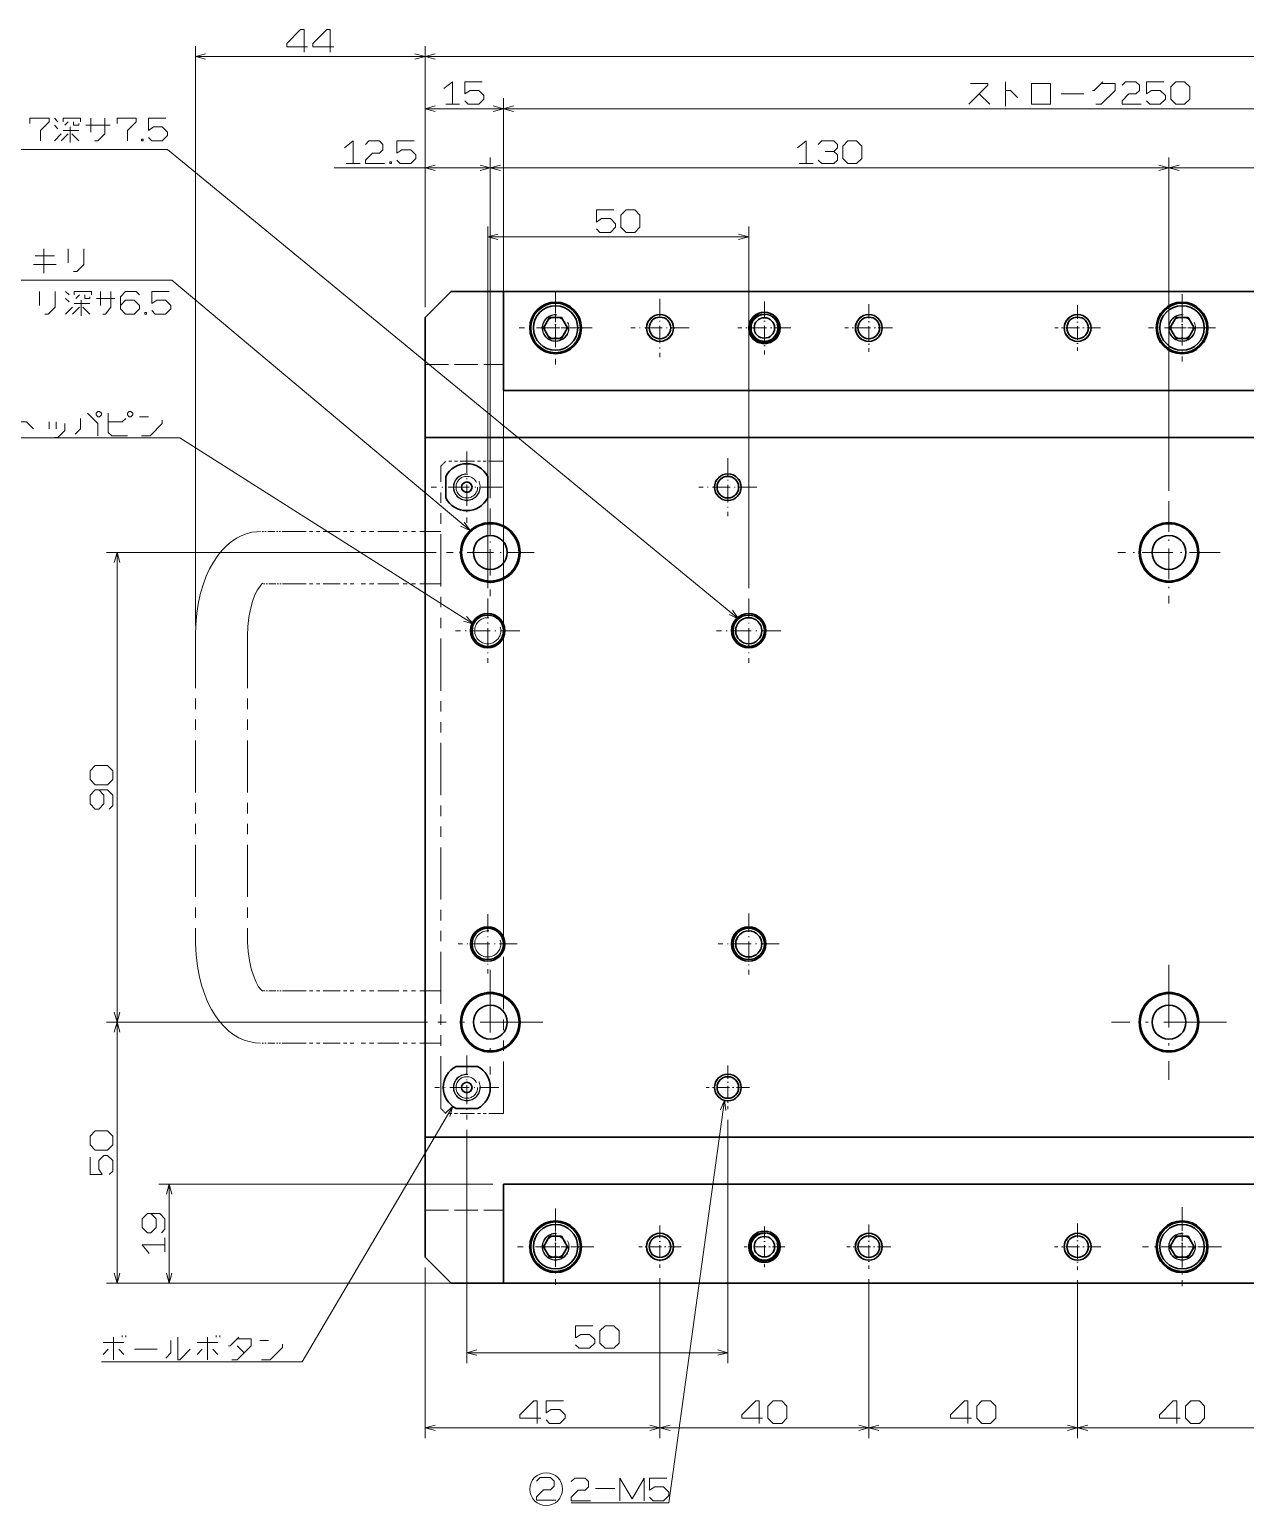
# Model space of a CAD drawing. Extents: x 44 to 810, y 149 to 471.
# Drawn here: x 163.4 to 396.4, y 188.4 to 471.1 of the extents above; entities that cross this region are included whole.
import ezdxf

# ---------------------------------------------------------------- set-up
doc = ezdxf.new("R2010")
doc.units = 0
for name, pattern in [('DASHDOT', [18.5, 12, -3, 0.5, -3]), ('DASHED', [15, 12, -3]), ('DASHSPACE', [30, 12, -18]), ('PHANTOM', [20, 10, -2, 2, -2, 2, -2])]:
    doc.linetypes.add(name, pattern=pattern)

msp = doc.modelspace()

# ---------------------------------------------------------------- linework, layer by layer
at = {"color": 7, "lineweight": 13}
for p, q in [((195.2, 356.93), (195.2, 467.93)), ((239.2, 417.93), (239.2, 467.93)), ((239.2, 417.93), (239.2, 467.93)), ((195.2, 465.93), (239.2, 465.93)), ((239.2, 465.93), (664.2, 465.93)), ((239.2, 417.93), (239.2, 457.93)), ((254.2, 295.93), (254.2, 457.93)), ((254.2, 357.93), (254.2, 457.93)), ((254.2, 455.93), (504.2, 455.93)), ((221.78, 444.58), (251.7, 444.58)), ((239.2, 417.93), (239.2, 446.58)), ((251.7, 381.32), (251.7, 446.58)), ((251.7, 381.32), (251.7, 446.58)), ((251.7, 444.58), (381.7, 444.58)), ((381.7, 382.73), (381.7, 446.58)), ((381.7, 382.73), (381.7, 446.58)), ((381.7, 444.58), (521.7, 444.58)), ((251.2, 364.09), (251.2, 433.39)), ((301.2, 364.09), (301.2, 433.39)), ((251.2, 431.39), (301.2, 431.39)), ((241.31, 370.93), (178.2, 370.93)), ((180.2, 280.93), (180.2, 370.93)), ((239.66, 280.93), (178.2, 280.93)), ((239.66, 280.93), (178.2, 280.93)), ((180.2, 230.93), (180.2, 280.93)), ((247.2, 260.3), (247.2, 215.63)), ((297.2, 262.25), (297.2, 215.63)), ((252.2, 249.93), (188.2, 249.93)), ((239.2, 233.93), (239.2, 201.24)), ((284.2, 231.9), (284.2, 201.24)), ((284.2, 231.9), (284.2, 201.24)), ((242.2, 230.93), (178.2, 230.93)), ((230.76, 230.93), (188.2, 230.93)), ((324.2, 231.7), (324.2, 201.24)), ((324.2, 231.7), (324.2, 201.24)), ((364.2, 231.51), (364.2, 201.24)), ((364.2, 231.51), (364.2, 201.24)), ((247.2, 217.63), (297.2, 217.63)), ((239.2, 203.24), (284.2, 203.24)), ((284.2, 203.24), (324.2, 203.24)), ((324.2, 203.24), (364.2, 203.24)), ((364.2, 203.24), (404.2, 203.24))]:
    msp.add_line(p, q, dxfattribs=at)
at = {"color": 7, "lineweight": 13, "ltscale": 0.375}
msp.add_line((239.2, 455.93), (254.2, 455.93), dxfattribs=at)
at = {"color": 7, "lineweight": 35, "ltscale": 0.176777}
for p, q in [((244.2, 420.93), (239.2, 415.93)), ((244.2, 230.93), (239.2, 235.93))]:
    msp.add_line(p, q, dxfattribs=at)
at = {"color": 7, "lineweight": 35}
for p, q in [((659.2, 420.93), (244.2, 420.93)), ((654.2, 420.93), (254.2, 420.93)), ((239.2, 415.93), (239.2, 392.93)), ((654.2, 401.93), (254.2, 401.93)), ((504.2, 392.93), (239.2, 392.93)), ((239.2, 392.73), (239.2, 259.13)), ((504.2, 258.93), (239.2, 258.93)), ((239.2, 258.93), (239.2, 235.93)), ((254.2, 249.93), (654.2, 249.93)), ((254.2, 230.93), (654.2, 230.93))]:
    msp.add_line(p, q, dxfattribs=at)
at = {"color": 7, "lineweight": 35, "ltscale": 0.475}
for p, q in [((254.2, 401.93), (254.2, 420.93)), ((254.2, 249.93), (254.2, 230.93))]:
    msp.add_line(p, q, dxfattribs=at)
at = {"color": 7, "linetype": 'DASHDOT', "lineweight": 13, "ltscale": 0.350217}
msp.add_line((264.2, 420.94), (264.2, 406.93), dxfattribs=at)
at = {"color": 7, "linetype": 'DASHDOT', "lineweight": 13, "ltscale": 0.279045}
msp.add_line((284.2, 419.51), (284.2, 408.35), dxfattribs=at)
at = {"color": 7, "linetype": 'DASHDOT', "lineweight": 13, "ltscale": 0.254579}
msp.add_line((304.2, 419.02), (304.2, 408.84), dxfattribs=at)
at = {"color": 7, "linetype": 'DASHDOT', "lineweight": 13, "ltscale": 0.227979}
for p, q in [((324.2, 418.49), (324.2, 409.37)), ((328.76, 413.93), (319.64, 413.93))]:
    msp.add_line(p, q, dxfattribs=at)
at = {"color": 7, "linetype": 'DASHDOT', "lineweight": 13, "ltscale": 0.32175}
for p, q in [((384.2, 420.37), (384.2, 407.5)), ((390.64, 413.93), (377.77, 413.93))]:
    msp.add_line(p, q, dxfattribs=at)
at = {"color": 7, "lineweight": 35, "ltscale": 0.057735}
for p, q in [((263.05, 415.93), (261.89, 413.93)), ((265.35, 415.93), (263.05, 415.93)), ((266.51, 413.93), (265.35, 415.93)), ((383.05, 415.93), (381.89, 413.93)), ((385.35, 415.93), (383.05, 415.93)), ((386.51, 413.93), (385.35, 415.93)), ((261.89, 413.93), (263.05, 411.93)), ((265.35, 411.93), (266.51, 413.93)), ((381.89, 413.93), (383.05, 411.93)), ((385.35, 411.93), (386.51, 413.93)), ((263.05, 411.93), (265.35, 411.93)), ((383.05, 411.93), (385.35, 411.93)), ((263.05, 239.93), (261.89, 237.93)), ((261.89, 237.93), (263.05, 235.93)), ((265.35, 239.93), (263.05, 239.93)), ((266.51, 237.93), (265.35, 239.93)), ((265.35, 235.93), (266.51, 237.93)), ((383.05, 239.93), (381.89, 237.93)), ((381.89, 237.93), (383.05, 235.93)), ((385.35, 239.93), (383.05, 239.93)), ((386.51, 237.93), (385.35, 239.93)), ((385.35, 235.93), (386.51, 237.93)), ((263.05, 235.93), (265.35, 235.93)), ((383.05, 235.93), (385.35, 235.93))]:
    msp.add_line(p, q, dxfattribs=at)
at = {"color": 7, "linetype": 'DASHDOT', "lineweight": 13, "ltscale": 0.134355}
for p, q in [((264.2, 416.62), (264.2, 411.24)), ((384.2, 416.62), (384.2, 411.24)), ((386.89, 413.93), (381.51, 413.93)), ((264.2, 240.62), (264.2, 235.24)), ((384.2, 240.62), (384.2, 235.24)), ((386.89, 237.93), (381.51, 237.93))]:
    msp.add_line(p, q, dxfattribs=at)
at = {"color": 7, "linetype": 'DASHDOT', "lineweight": 13, "ltscale": 0.219467}
for p, q in [((364.2, 418.32), (364.2, 409.54)), ((368.59, 413.93), (359.81, 413.93))]:
    msp.add_line(p, q, dxfattribs=at)
at = {"color": 7, "linetype": 'DASHDOT', "lineweight": 13, "ltscale": 0.350216}
msp.add_line((271.2, 413.93), (257.2, 413.93), dxfattribs=at)
at = {"color": 7, "linetype": 'DASHDOT', "lineweight": 13, "ltscale": 0.134354}
for p, q in [((266.89, 413.93), (261.51, 413.93)), ((266.89, 237.93), (261.51, 237.93))]:
    msp.add_line(p, q, dxfattribs=at)
at = {"color": 7, "linetype": 'DASHDOT', "lineweight": 13, "ltscale": 0.279044}
msp.add_line((289.78, 413.93), (278.62, 413.93), dxfattribs=at)
at = {"color": 7, "linetype": 'DASHDOT', "lineweight": 13, "ltscale": 0.254578}
msp.add_line((309.29, 413.93), (299.11, 413.93), dxfattribs=at)
at = {"color": 7, "linetype": 'DASHED', "lineweight": 13, "ltscale": 0.375}
for p, q in [((239.2, 406.93), (254.2, 406.93)), ((239.2, 244.93), (254.2, 244.93))]:
    msp.add_line(p, q, dxfattribs=at)
at = {"color": 7, "lineweight": 35, "ltscale": 0.005}
for p, q in [((239.2, 392.73), (239.2, 392.93)), ((239.2, 258.93), (239.2, 259.13))]:
    msp.add_line(p, q, dxfattribs=at)
at = {"color": 7, "linetype": 'DASHDOT', "lineweight": 13, "ltscale": 0.341074}
for p, q in [((247.2, 390.25), (247.2, 376.61)), ((254.02, 383.43), (240.38, 383.43))]:
    msp.add_line(p, q, dxfattribs=at)
at = {"color": 7, "linetype": 'PHANTOM', "lineweight": 13, "ltscale": 0.035355}
for p, q in [((242.2, 387.43), (243.2, 388.43)), ((243.2, 263.43), (242.2, 264.43))]:
    msp.add_line(p, q, dxfattribs=at)
at = {"color": 7, "linetype": 'PHANTOM', "lineweight": 13}
for p, q in [((242.2, 264.43), (242.2, 387.43)), ((254.2, 263.43), (254.2, 388.43)), ((195.2, 354.93), (195.2, 296.93)), ((205.2, 354.93), (205.2, 296.93))]:
    msp.add_line(p, q, dxfattribs=at)
at = {"color": 7, "linetype": 'PHANTOM', "lineweight": 13, "ltscale": 0.275}
for p, q in [((254.2, 388.43), (243.2, 388.43)), ((254.2, 263.43), (243.2, 263.43))]:
    msp.add_line(p, q, dxfattribs=at)
at = {"color": 7, "linetype": 'DASHDOT', "lineweight": 13, "ltscale": 0.278316}
msp.add_line((297.2, 389), (297.2, 377.87), dxfattribs=at)
at = {"color": 7, "lineweight": 35, "ltscale": 0.103078}
for p, q in [((243.2, 385.49), (243.2, 381.37)), ((251.2, 381.37), (251.2, 385.49)), ((249.26, 272.43), (245.14, 272.43)), ((245.14, 264.43), (249.26, 264.43))]:
    msp.add_line(p, q, dxfattribs=at)
at = {"color": 7, "linetype": 'DASHDOT', "lineweight": 13, "ltscale": 0.278315}
msp.add_line((302.77, 383.43), (291.63, 383.43), dxfattribs=at)
at = {"color": 7, "linetype": 'DASHDOT', "lineweight": 13, "ltscale": 0.419408}
msp.add_line((251.7, 379.32), (251.7, 362.54), dxfattribs=at)
at = {"color": 7, "linetype": 'DASHDOT', "lineweight": 13, "ltscale": 0.489874}
for p, q in [((381.7, 380.73), (381.7, 361.13)), ((391.5, 370.93), (371.9, 370.93))]:
    msp.add_line(p, q, dxfattribs=at)
at = {"color": 7, "linetype": 'PHANTOM', "lineweight": 13, "ltscale": 0.13726}
for p, q in [((213.19, 374.93), (207.7, 374.93)), ((213.19, 276.93), (207.7, 276.93))]:
    msp.add_line(p, q, dxfattribs=at)
at = {"color": 7, "linetype": 'PHANTOM', "lineweight": 13, "ltscale": 0.324759}
for p, q in [((213.19, 374.93), (226.18, 374.93)), ((213.19, 364.93), (226.18, 364.93)), ((213.19, 286.93), (226.18, 286.93)), ((213.19, 276.93), (226.18, 276.93))]:
    msp.add_line(p, q, dxfattribs=at)
at = {"color": 7, "linetype": 'PHANTOM', "lineweight": 13, "ltscale": 0.400481}
for p, q in [((242.2, 374.93), (226.18, 374.93)), ((242.2, 364.93), (226.18, 364.93)), ((242.2, 286.93), (226.18, 286.93)), ((242.2, 276.93), (226.18, 276.93))]:
    msp.add_line(p, q, dxfattribs=at)
at = {"color": 7, "linetype": 'DASHDOT', "lineweight": 13, "ltscale": 0.419407}
msp.add_line((260.09, 370.93), (243.31, 370.93), dxfattribs=at)
at = {"color": 7, "linetype": 'PHANTOM', "lineweight": 13, "ltscale": 0.129487}
msp.add_line((213.19, 364.93), (208.01, 364.93), dxfattribs=at)
at = {"color": 7, "linetype": 'DASHDOT', "lineweight": 13, "ltscale": 0.307758}
for p, q in [((251.2, 362.09), (251.2, 349.78)), ((257.36, 355.93), (245.04, 355.93))]:
    msp.add_line(p, q, dxfattribs=at)
at = {"color": 7, "linetype": 'DASHDOT', "lineweight": 13, "ltscale": 0.307904}
msp.add_line((301.2, 362.09), (301.2, 349.77), dxfattribs=at)
at = {"color": 7, "linetype": 'DASHDOT', "lineweight": 13, "ltscale": 0.307905}
msp.add_line((307.36, 355.93), (295.04, 355.93), dxfattribs=at)
at = {"color": 7, "linetype": 'DASHDOT', "lineweight": 13, "ltscale": 0.283304}
for p, q in [((251.2, 301.6), (251.2, 290.27)), ((256.87, 295.93), (245.53, 295.93))]:
    msp.add_line(p, q, dxfattribs=at)
at = {"color": 7, "linetype": 'DASHDOT', "lineweight": 13, "ltscale": 0.291455}
msp.add_line((301.2, 301.76), (301.2, 290.1), dxfattribs=at)
at = {"color": 7, "linetype": 'DASHDOT', "lineweight": 13, "ltscale": 0.291456}
msp.add_line((307.03, 295.93), (295.37, 295.93), dxfattribs=at)
at = {"color": 7, "linetype": 'DASHDOT', "lineweight": 13}
for p, q in [((381.7, 291.95), (381.7, 269.91)), ((251.7, 290.97), (251.7, 270.9)), ((261.74, 280.93), (241.66, 280.93)), ((392.72, 280.93), (370.68, 280.93))]:
    msp.add_line(p, q, dxfattribs=at)
at = {"color": 7, "linetype": 'PHANTOM', "lineweight": 13, "ltscale": 0.129511}
msp.add_line((213.19, 286.93), (208.01, 286.93), dxfattribs=at)
at = {"color": 7, "linetype": 'DASHDOT', "lineweight": 13, "ltscale": 0.306621}
for p, q in [((247.2, 274.56), (247.2, 262.3)), ((253.33, 268.43), (241.07, 268.43))]:
    msp.add_line(p, q, dxfattribs=at)
at = {"color": 7, "linetype": 'DASHDOT', "lineweight": 13, "ltscale": 0.209004}
msp.add_line((297.2, 272.61), (297.2, 264.25), dxfattribs=at)
at = {"color": 7, "linetype": 'DASHDOT', "lineweight": 13, "ltscale": 0.209003}
msp.add_line((301.38, 268.43), (293.02, 268.43), dxfattribs=at)
at = {"color": 7, "lineweight": 13, "ltscale": 0.475}
msp.add_line((190.2, 230.93), (190.2, 249.93), dxfattribs=at)
at = {"color": 7, "linetype": 'DASHDOT', "lineweight": 13, "ltscale": 0.365211}
for p, q in [((264.2, 245.24), (264.2, 230.63)), ((271.5, 237.93), (256.9, 237.93))]:
    msp.add_line(p, q, dxfattribs=at)
at = {"color": 7, "linetype": 'DASHDOT', "lineweight": 13, "ltscale": 0.378908}
for p, q in [((384.2, 245.51), (384.2, 230.35)), ((391.78, 237.93), (376.62, 237.93))]:
    msp.add_line(p, q, dxfattribs=at)
at = {"color": 7, "linetype": 'DASHDOT', "lineweight": 13, "ltscale": 0.20174}
msp.add_line((284.2, 241.97), (284.2, 233.9), dxfattribs=at)
at = {"color": 7, "linetype": 'DASHDOT', "lineweight": 13, "ltscale": 0.195}
for p, q in [((304.2, 241.83), (304.2, 234.03)), ((308.1, 237.93), (300.3, 237.93))]:
    msp.add_line(p, q, dxfattribs=at)
at = {"color": 7, "linetype": 'DASHDOT', "lineweight": 13, "ltscale": 0.211493}
for p, q in [((324.2, 242.16), (324.2, 233.7)), ((328.43, 237.93), (319.97, 237.93))]:
    msp.add_line(p, q, dxfattribs=at)
at = {"color": 7, "linetype": 'DASHDOT', "lineweight": 13, "ltscale": 0.221135}
for p, q in [((364.2, 242.35), (364.2, 233.51)), ((368.62, 237.93), (359.78, 237.93))]:
    msp.add_line(p, q, dxfattribs=at)
at = {"color": 7, "linetype": 'DASHDOT', "lineweight": 13, "ltscale": 0.201739}
msp.add_line((288.23, 237.93), (280.17, 237.93), dxfattribs=at)
at = {"color": 7, "lineweight": 13, "ltscale": 0.373426}
msp.add_line((252.2, 230.93), (237.26, 230.93), dxfattribs=at)
at = {"color": 7, "lineweight": 35, "ltscale": 0.25}
msp.add_line((244.2, 230.93), (254.2, 230.93), dxfattribs=at)
at = {"color": 7, "linetype": 'DASHED', "lineweight": 13}
msp.add_line((254.2, 230.93), (654.2, 230.93), dxfattribs=at)
at = {"color": 7, "lineweight": 13}
for points in [[(216.03, 466.77), (216.03, 471.1), (215.37, 471.1), (212.7, 468.43), (212.7, 467.77), (216.7, 467.77)], [(221.03, 466.77), (221.03, 471.1), (220.37, 471.1), (217.7, 468.43), (217.7, 467.77), (221.7, 467.77)], [(197.13, 466.45), (195.2, 465.93), (197.13, 465.41)], [(237.27, 465.41), (239.2, 465.93), (237.27, 466.45)], [(241.13, 466.45), (239.2, 465.93), (241.13, 465.41)], [(244.49, 456.77), (244.49, 461.1), (242.82, 459.77)], [(246.82, 457.43), (247.49, 456.77), (249.49, 456.77), (250.49, 457.77), (250.49, 458.43), (249.49, 459.43), (247.82, 459.43), (246.82, 458.77), (246.82, 461.1), (250.16, 461.1)], [(350.37, 456.43), (350.37, 461.1)], [(369.03, 461.1), (367.37, 459.43), (367.03, 459.43)], [(372.7, 460.43), (373.37, 461.1), (375.37, 461.1), (376.03, 460.43), (376.03, 459.43), (375.37, 458.77), (374.03, 458.77), (372.7, 457.43), (372.7, 456.77), (376.37, 456.77)], [(377.37, 457.43), (378.03, 456.77), (380.03, 456.77), (381.03, 457.77), (381.03, 458.43), (380.03, 459.43), (378.37, 459.43), (377.37, 458.77), (377.37, 461.1), (380.7, 461.1)], [(343.37, 456.77), (347.03, 460.43), (347.03, 460.77), (343.7, 460.77)], [(345.37, 458.77), (347.37, 456.77)], [(350.37, 459.43), (351.37, 459.43), (352.7, 458.1)], [(361.03, 458.77), (365.37, 458.77)], [(367.7, 456.77), (368.7, 456.77), (371.37, 459.43), (371.37, 460.77), (368.7, 460.77)], [(241.13, 456.45), (239.2, 455.93), (241.13, 455.41)], [(243.16, 456.77), (245.82, 456.77)], [(252.27, 455.41), (254.2, 455.93), (252.27, 456.45)], [(256.13, 456.45), (254.2, 455.93), (256.13, 455.41)], [(165.53, 449.77), (165.53, 451.77), (167.2, 453.43), (167.2, 454.1), (163.53, 454.1), (163.53, 453.1)], [(168.87, 453.43), (168.2, 454.1)], [(168.87, 452.1), (168.2, 452.77)], [(173.2, 453.43), (173.2, 454.1), (169.87, 454.1), (169.87, 453.43)], [(170.2, 452.77), (170.87, 453.43)], [(171.2, 452.43), (171.2, 449.43)], [(171.87, 453.43), (171.87, 452.77), (172.87, 452.77), (172.87, 453.1)], [(178.87, 452.77), (174.2, 452.77)], [(175.2, 451.43), (175.2, 454.1)], [(175.87, 449.77), (176.53, 449.77), (177.87, 451.1), (177.87, 454.1)], [(182.2, 449.77), (182.2, 451.77), (183.87, 453.43), (183.87, 454.1), (180.2, 454.1), (180.2, 453.1)], [(186.2, 450.43), (186.87, 449.77), (188.87, 449.77), (189.87, 450.77), (189.87, 451.43), (188.87, 452.43), (187.2, 452.43), (186.2, 451.77), (186.2, 454.1), (189.53, 454.1)], [(168.2, 449.77), (169.53, 451.1)], [(170.87, 451.1), (169.53, 449.77)], [(169.87, 451.77), (172.87, 451.77)], [(172.87, 449.77), (171.53, 451.1)], [(225.45, 445.41), (225.45, 449.75), (223.78, 448.41)], [(227.78, 449.08), (228.45, 449.75), (230.45, 449.75), (231.11, 449.08), (231.11, 448.08), (230.45, 447.41), (229.11, 447.41), (227.78, 446.08), (227.78, 445.41), (231.45, 445.41)], [(233.78, 446.08), (234.45, 445.41), (236.45, 445.41), (237.45, 446.41), (237.45, 447.08), (236.45, 448.08), (234.78, 448.08), (233.78, 447.41), (233.78, 449.75), (237.11, 449.75)], [(312.2, 445.41), (312.2, 449.75), (310.53, 448.41)], [(317.53, 447.75), (318.2, 448.41), (318.2, 449.08), (317.53, 449.75), (315.2, 449.75), (314.53, 449.08)], [(299.27, 358.23), (189.87, 448.1), (140.2, 448.1)], [(314.53, 446.08), (315.2, 445.41), (317.53, 445.41), (318.2, 446.08), (318.2, 447.08), (317.53, 447.75), (315.87, 447.75)], [(224.11, 445.41), (226.78, 445.41)], [(241.13, 445.1), (239.2, 444.58), (241.13, 444.06)], [(249.77, 444.06), (251.7, 444.58), (249.77, 445.1)], [(253.63, 445.1), (251.7, 444.58), (253.63, 444.06)], [(310.87, 445.41), (313.53, 445.41)], [(379.77, 444.06), (381.7, 444.58), (379.77, 445.1)], [(383.63, 445.1), (381.7, 444.58), (383.63, 444.06)], [(272.03, 432.89), (272.7, 432.22), (274.7, 432.22), (275.7, 433.22), (275.7, 433.89), (274.7, 434.89), (273.03, 434.89), (272.03, 434.22), (272.03, 436.56), (275.37, 436.56)], [(253.13, 431.91), (251.2, 431.39), (253.13, 430.87)], [(299.27, 430.87), (301.2, 431.39), (299.27, 431.91)], [(168.2, 427.77), (164.53, 427.77)], [(166.2, 429.1), (166.2, 424.43)], [(170.87, 429.1), (170.87, 426.43)], [(171.87, 424.77), (172.53, 424.77), (173.87, 426.1), (173.87, 429.1)], [(164.2, 426.1), (168.53, 426.1)], [(247.82, 375.11), (190.72, 423.1), (139.2, 423.1)], [(165.34, 420.92), (165.34, 418.26)], [(166.34, 416.59), (167.01, 416.59), (168.34, 417.92), (168.34, 420.92)], [(171.01, 420.26), (170.34, 420.92)], [(171.01, 418.92), (170.34, 419.59)], [(175.34, 420.26), (175.34, 420.92), (172.01, 420.92), (172.01, 420.26)], [(172.01, 418.59), (175.01, 418.59)], [(172.34, 419.59), (173.01, 420.26)], [(173.34, 419.26), (173.34, 416.26)], [(174.01, 420.26), (174.01, 419.59), (175.01, 419.59), (175.01, 419.92)], [(176.26, 419.59), (179.76, 419.59)], [(177.01, 418.26), (177.01, 420.92)], [(179.01, 420.92), (179.01, 417.92), (178.01, 416.59), (177.51, 416.59)], [(180.84, 418.26), (181.84, 419.26), (183.51, 419.26), (184.51, 418.26), (184.51, 417.59), (183.51, 416.59), (181.84, 416.59), (180.84, 417.59), (180.84, 419.92), (181.84, 420.92), (183.84, 420.92), (184.51, 420.26)], [(186.84, 417.26), (187.51, 416.59), (189.51, 416.59), (190.51, 417.59), (190.51, 418.26), (189.51, 419.26), (187.84, 419.26), (186.84, 418.59), (186.84, 420.92), (190.18, 420.92)], [(170.34, 416.59), (171.68, 417.92)], [(173.01, 417.92), (171.68, 416.59)], [(175.01, 416.59), (173.68, 417.92)], [(161.87, 395.93), (162.87, 395.93), (164.2, 394.6)], [(167.2, 394.6), (167.2, 395.93)], [(168.53, 395.93), (168.53, 394.6)], [(172.2, 393.6), (173.2, 394.6), (173.2, 396.6)], [(174.53, 397.6), (176.53, 395.6), (176.53, 393.27)], [(182.2, 393.27), (179.2, 393.27), (178.53, 393.93), (178.53, 397.6)], [(178.53, 395.93), (181.2, 395.93), (181.87, 396.6)], [(186.2, 396.93), (184.53, 396.93)], [(184.87, 393.27), (186.53, 393.27), (188.87, 395.6), (188.87, 396.27)], [(168.2, 392.93), (168.87, 392.93), (170.2, 394.27), (170.2, 395.6)], [(248.47, 357.17), (192.2, 392.85), (154.2, 392.85)], [(246.01, 375.96), (247.82, 375.11), (246.68, 376.75)], [(180.72, 369), (180.2, 370.93), (179.68, 369)], [(297.45, 359.06), (299.27, 358.23), (298.11, 359.86)], [(246.56, 357.77), (248.47, 357.17), (247.11, 358.64)], [(178.7, 321.77), (179.37, 322.43), (179.37, 324.43), (178.37, 325.43), (176.03, 325.43), (175.03, 324.43), (175.03, 322.77), (176.03, 321.77), (176.7, 321.77), (177.7, 322.77), (177.7, 324.43), (176.7, 325.43)], [(179.68, 282.86), (180.2, 280.93), (180.72, 282.86)], [(180.72, 279), (180.2, 280.93), (179.68, 279)], [(296.55, 266.02), (285.87, 188.85), (267.2, 188.85)], [(296.79, 264.03), (296.55, 266.02), (295.77, 264.18)], [(244.5, 264.83), (215.65, 215.85), (177.2, 215.85)], [(243.97, 262.9), (244.5, 264.83), (243.07, 263.43)], [(178.7, 251.77), (179.37, 252.43), (179.37, 254.43), (178.37, 255.43), (177.7, 255.43), (176.7, 254.43), (176.7, 252.77), (177.37, 251.77), (175.03, 251.77), (175.03, 255.1)], [(190.72, 248), (190.2, 249.93), (189.68, 248)], [(188.7, 240.6), (189.37, 241.27), (189.37, 243.27), (188.37, 244.27), (186.03, 244.27), (185.03, 243.27), (185.03, 241.6), (186.03, 240.6), (186.7, 240.6), (187.7, 241.6), (187.7, 243.27), (186.7, 244.27)], [(189.37, 238.27), (185.03, 238.27), (186.37, 236.6)], [(189.37, 236.93), (189.37, 239.6)], [(179.68, 232.86), (180.2, 230.93), (180.72, 232.86)], [(189.68, 232.86), (190.2, 230.93), (190.72, 232.86)], [(179.53, 220.6), (179.53, 216.27)], [(181.2, 220.93), (181.2, 220.6)], [(181.87, 220.6), (181.87, 220.93)], [(191.87, 220.6), (191.87, 216.27), (192.2, 216.27), (194.2, 218.27)], [(197.53, 220.6), (197.53, 216.27)], [(199.2, 220.93), (199.2, 220.6)], [(199.87, 220.6), (199.87, 220.93)], [(203.53, 220.6), (201.87, 218.93), (201.53, 218.93)], [(268.03, 219.13), (268.7, 218.47), (270.7, 218.47), (271.7, 219.47), (271.7, 220.13), (270.7, 221.13), (269.03, 221.13), (268.03, 220.47), (268.03, 222.8), (271.37, 222.8)], [(177.53, 219.6), (181.53, 219.6)], [(177.53, 217.27), (178.53, 218.27)], [(181.53, 217.27), (180.53, 218.27)], [(183.53, 218.27), (187.87, 218.27)], [(189.53, 216.6), (190.53, 217.6), (190.53, 219.93)], [(195.53, 219.6), (199.53, 219.6)], [(195.53, 217.27), (196.53, 218.27)], [(199.53, 217.27), (198.53, 218.27)], [(202.2, 216.27), (203.2, 216.27), (205.87, 218.93), (205.87, 220.27), (203.2, 220.27)], [(203.2, 218.93), (204.53, 217.6)], [(209.2, 219.93), (207.53, 219.93)], [(207.87, 216.27), (209.53, 216.27), (211.87, 218.6), (211.87, 219.27)], [(249.13, 218.15), (247.2, 217.63), (249.13, 217.12)], [(295.27, 217.12), (297.2, 217.63), (295.27, 218.15)], [(260.7, 204.08), (260.7, 208.41), (260.03, 208.41), (257.37, 205.74), (257.37, 205.08), (261.37, 205.08)], [(262.37, 204.74), (263.03, 204.08), (265.03, 204.08), (266.03, 205.08), (266.03, 205.74), (265.03, 206.74), (263.37, 206.74), (262.37, 206.08), (262.37, 208.41), (265.7, 208.41)], [(303.2, 204.08), (303.2, 208.41), (302.53, 208.41), (299.87, 205.74), (299.87, 205.08), (303.87, 205.08)], [(343.2, 204.08), (343.2, 208.41), (342.53, 208.41), (339.87, 205.74), (339.87, 205.08), (343.87, 205.08)], [(383.2, 204.08), (383.2, 208.41), (382.53, 208.41), (379.87, 205.74), (379.87, 205.08), (383.87, 205.08)], [(241.13, 203.76), (239.2, 203.24), (241.13, 202.73)], [(282.27, 202.73), (284.2, 203.24), (282.27, 203.76)], [(286.13, 203.76), (284.2, 203.24), (286.13, 202.73)], [(322.27, 202.73), (324.2, 203.24), (322.27, 203.76)], [(326.13, 203.76), (324.2, 203.24), (326.13, 202.73)], [(362.27, 202.73), (364.2, 203.24), (362.27, 203.76)], [(366.13, 203.76), (364.2, 203.24), (366.13, 202.73)], [(260.57, 193.03), (261.24, 193.7), (263.24, 193.7), (263.91, 193.03), (263.91, 192.03), (263.24, 191.37), (261.91, 191.37), (260.57, 190.03), (260.57, 189.37), (264.24, 189.37)], [(267.2, 192.93), (267.87, 193.6), (269.87, 193.6), (270.53, 192.93), (270.53, 191.93), (269.87, 191.27), (268.53, 191.27), (267.2, 189.93), (267.2, 189.27), (270.87, 189.27)], [(276.53, 189.27), (276.53, 193.6), (278.87, 189.6), (281.2, 193.6), (281.2, 189.27)], [(282.2, 189.93), (282.87, 189.27), (284.87, 189.27), (285.87, 190.27), (285.87, 190.93), (284.87, 191.93), (283.2, 191.93), (282.2, 191.27), (282.2, 193.6), (285.53, 193.6)], [(271.87, 191.6), (275.53, 191.6)]]:
    msp.add_lwpolyline(points, dxfattribs=at)
for points in [[(382.03, 457.77), (383.03, 456.77), (384.7, 456.77), (385.7, 457.77), (385.7, 460.1), (384.7, 461.1), (383.03, 461.1), (382.03, 460.1)], [(355.37, 456.77), (359.03, 456.77), (359.03, 460.77), (355.37, 460.77)], [(184.87, 449.77), (185.2, 449.77), (185.2, 450.1), (184.87, 450.1)], [(319.2, 446.41), (320.2, 445.41), (321.87, 445.41), (322.87, 446.41), (322.87, 448.75), (321.87, 449.75), (320.2, 449.75), (319.2, 448.75)], [(232.45, 445.41), (232.78, 445.41), (232.78, 445.75), (232.45, 445.75)], [(276.7, 433.22), (277.7, 432.22), (279.37, 432.22), (280.37, 433.22), (280.37, 435.56), (279.37, 436.56), (277.7, 436.56), (276.7, 435.56)], [(185.51, 416.59), (185.84, 416.59), (185.84, 416.92), (185.51, 416.92)], [(176.53, 396.93), (176.2, 397.27), (176.2, 397.6), (176.53, 397.93), (176.87, 397.93), (177.2, 397.6), (177.2, 397.27), (176.87, 396.93)], [(182.2, 397.6), (182.53, 397.93), (182.87, 397.93), (183.2, 397.6), (183.2, 397.27), (182.87, 396.93), (182.53, 396.93), (182.2, 397.27)], [(178.37, 326.43), (179.37, 327.43), (179.37, 329.1), (178.37, 330.1), (176.03, 330.1), (175.03, 329.1), (175.03, 327.43), (176.03, 326.43)], [(178.37, 256.43), (179.37, 257.43), (179.37, 259.1), (178.37, 260.1), (176.03, 260.1), (175.03, 259.1), (175.03, 257.43), (176.03, 256.43)], [(272.7, 219.47), (273.7, 218.47), (275.37, 218.47), (276.37, 219.47), (276.37, 221.8), (275.37, 222.8), (273.7, 222.8), (272.7, 221.8)], [(304.87, 205.08), (305.87, 204.08), (307.53, 204.08), (308.53, 205.08), (308.53, 207.41), (307.53, 208.41), (305.87, 208.41), (304.87, 207.41)], [(344.87, 205.08), (345.87, 204.08), (347.53, 204.08), (348.53, 205.08), (348.53, 207.41), (347.53, 208.41), (345.87, 208.41), (344.87, 207.41)], [(384.87, 205.08), (385.87, 204.08), (387.53, 204.08), (388.53, 205.08), (388.53, 207.41), (387.53, 208.41), (385.87, 208.41), (384.87, 207.41)]]:
    msp.add_lwpolyline(points, close=True, dxfattribs=at)
at = {"color": 7, "linetype": 'PHANTOM', "lineweight": 13}
for points in [[(195.2, 354.93), (195.27, 357.11), (195.47, 359.27), (195.82, 361.39), (196.22, 363.15), (196.74, 364.9), (197.29, 366.37), (197.93, 367.78), (198.65, 369.09), (199.48, 370.33), (200.32, 371.36), (201.21, 372.27), (202.07, 372.98), (203.06, 373.64), (203.86, 374.06), (204.93, 374.49), (206.05, 374.78), (207.01, 374.9), (207.7, 374.93)], [(205.2, 354.93), (205.26, 356.71), (205.45, 358.44), (205.75, 360.06), (206.15, 361.52), (206.62, 362.78), (207.13, 363.78), (207.6, 364.49), (207.96, 364.89), (208.12, 365.01)], [(207.7, 276.93), (206.66, 276.99), (205.52, 277.21), (204.57, 277.51), (203.52, 277.97), (202.55, 278.54), (201.63, 279.23), (200.7, 280.09), (199.9, 280.99), (199.05, 282.15), (198.32, 283.34), (197.56, 284.86), (196.99, 286.26), (196.46, 287.86), (196, 289.59), (195.6, 291.68), (195.34, 293.82), (195.21, 296), (195.2, 296.93)], [(208.12, 286.85), (207.86, 287.07), (207.63, 287.33), (207.25, 287.87), (206.78, 288.75), (206.32, 289.86), (205.91, 291.18), (205.56, 292.76), (205.32, 294.47), (205.21, 296.25), (205.2, 296.93)]]:
    msp.add_lwpolyline(points, dxfattribs=at)
at = {"color": 7, "lineweight": 35}
for centre, radius in [((264.2, 413.93), 4.95), ((264.2, 413.93), 4.75), ((384.2, 413.93), 4.95), ((384.2, 413.93), 4.75), ((264.2, 413.93), 4.25), ((284.2, 413.93), 2.57), ((284.2, 413.93), 2.07), ((304.2, 413.93), 3), ((304.2, 413.93), 2.65), ((304.2, 413.93), 1.96), ((324.2, 413.93), 2.57), ((324.2, 413.93), 2.07), ((364.2, 413.93), 2.57), ((364.2, 413.93), 2.07), ((384.2, 413.93), 4.25), ((297.2, 383.43), 2.57), ((297.2, 383.43), 2.07), ((247.2, 383.43), 1), ((251.7, 370.93), 5.7), ((251.7, 370.93), 5.5), ((381.7, 370.93), 5.7), ((381.7, 370.93), 5.5), ((251.7, 370.93), 3.25), ((381.7, 370.93), 3.25), ((251.2, 355.93), 3.29), ((301.2, 355.93), 3.29), ((251.2, 355.93), 3), ((251.2, 355.93), 3), ((301.2, 355.93), 3), ((301.2, 355.93), 2.5), ((251.2, 295.93), 3.29), ((251.2, 295.93), 3), ((251.2, 295.93), 3), ((301.2, 295.93), 3.29), ((301.2, 295.93), 3), ((301.2, 295.93), 2.5), ((251.7, 280.93), 5.7), ((251.7, 280.93), 5.5), ((381.7, 280.93), 5.7), ((381.7, 280.93), 5.5), ((251.7, 280.93), 3.25), ((381.7, 280.93), 3.25), ((247.2, 268.43), 1), ((297.2, 268.43), 2.57), ((297.2, 268.43), 2.07), ((264.2, 237.93), 4.95), ((264.2, 237.93), 4.75), ((264.2, 237.93), 4.25), ((284.2, 237.93), 2.57), ((304.2, 237.93), 3), ((304.2, 237.93), 2.65), ((324.2, 237.93), 2.57), ((364.2, 237.93), 2.57), ((384.2, 237.93), 4.95), ((384.2, 237.93), 4.75), ((384.2, 237.93), 4.25), ((284.2, 237.93), 2.07), ((304.2, 237.93), 1.96), ((324.2, 237.93), 2.07), ((364.2, 237.93), 2.07)]:
    msp.add_circle(centre, radius, dxfattribs=at)
at = {"color": 7, "linetype": 'DASHED', "lineweight": 13}
for centre, radius in [((264.2, 413.93), 2.57), ((264.2, 413.93), 2.07), ((304.2, 413.93), 2.79), ((304.2, 413.93), 2.5), ((384.2, 413.93), 2.57), ((384.2, 413.93), 2.07), ((247.2, 383.43), 2.57), ((247.2, 383.43), 2.07), ((251.2, 355.93), 2.5), ((251.2, 295.93), 2.5), ((247.2, 268.43), 2.57), ((247.2, 268.43), 2.07), ((264.2, 237.93), 2.57), ((304.2, 237.93), 2.79), ((304.2, 237.93), 2.5), ((384.2, 237.93), 2.57), ((264.2, 237.93), 2.07), ((384.2, 237.93), 2.07)]:
    msp.add_circle(centre, radius, dxfattribs=at)
at = {"color": 7, "linetype": 'DASHSPACE', "lineweight": 13}
for centre in [(264.2, 413.93), (384.2, 413.93), (247.2, 383.43), (247.2, 268.43), (264.2, 237.93), (384.2, 237.93)]:
    msp.add_circle(centre, 2.5, dxfattribs=at)
at = {"color": 7, "lineweight": 13}
for centre, radius in [((284.2, 413.93), 2.5), ((324.2, 413.93), 2.5), ((364.2, 413.93), 2.5), ((297.2, 383.43), 2.5), ((297.2, 268.43), 2.5), ((284.2, 237.93), 2.5), ((324.2, 237.93), 2.5), ((364.2, 237.93), 2.5), ((262.41, 191.49), 3.13)]:
    msp.add_circle(centre, radius, dxfattribs=at)
at = {"color": 7, "lineweight": 35}
for centre, radius, start, end in [((304.2, 413.93), 3, 151.3521, 331.3521), ((247.2, 383.43), 4.5, 27.266, 152.734), ((247.2, 383.43), 4.5, 207.266, 332.734), ((247.2, 268.43), 4.5, 117.266, 242.734), ((247.2, 268.43), 4.5, 297.266, 62.734), ((304.2, 237.93), 3, 151.3521, 331.3521)]:
    msp.add_arc(centre, radius, start, end, dxfattribs=at)

doc.saveas('drawing.dxf')
